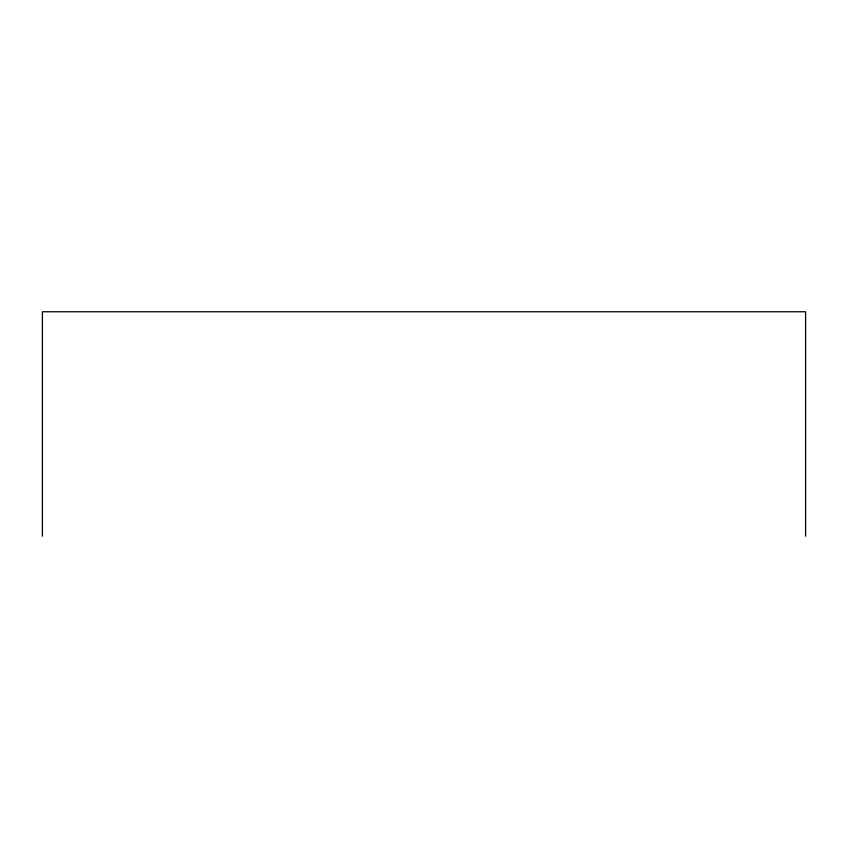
<?xml version="1.0" encoding="UTF-8"?>
<svg xmlns="http://www.w3.org/2000/svg" width="848" height="848" viewBox="0 0 848 848"><rect width="100%" height="100%" fill="white"/><g stroke="black" fill="none" stroke-linecap="round" stroke-linejoin="round"><path stroke-width="1.27" d="M805.6 536.243L805.6 311.757L42.4 311.757L42.4 536.243"/></g></svg>
